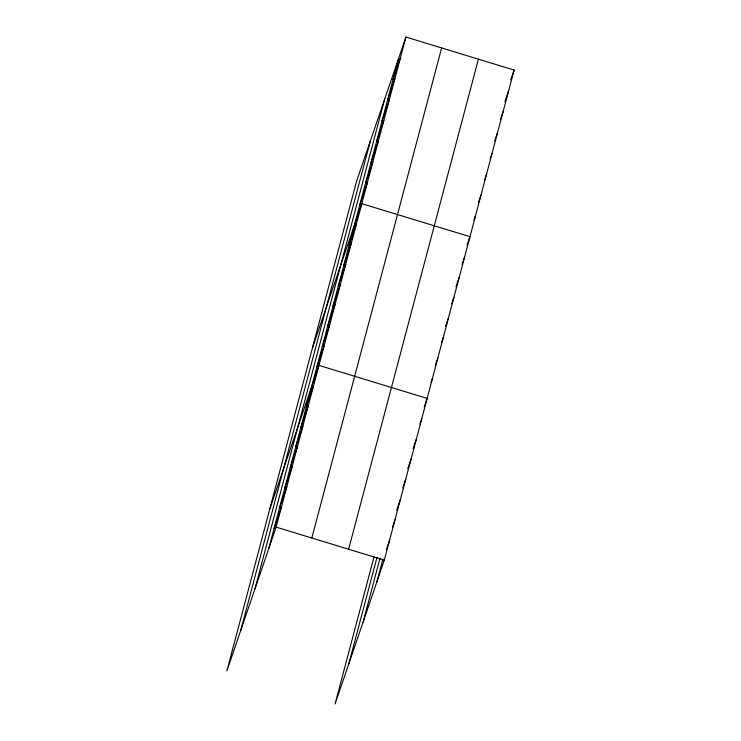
<?xml version="1.0" encoding="UTF-8"?>
<svg xmlns="http://www.w3.org/2000/svg" width="741" height="741" viewBox="0 0 741 741"><rect width="100%" height="100%" fill="white"/><g stroke="black" fill="none" stroke-linecap="round" stroke-linejoin="round"><path stroke-width="1.11" d="M240.695 630.6L370.5 140.54M254.923 589.039L384.727 98.979M268.733 548.701L398.538 58.641M405.929 37.05L356.69 180.878L226.885 670.929L276.124 527.11L405.929 37.05L514.115 70.071L384.31 560.122L335.071 703.95L373.955 557.13M311.822 538.003L441.636 47.943M348.613 549.229L478.417 59.169M348.881 663.612L377.058 557.223M363.109 622.06L380.013 558.223M376.919 581.722L382.838 559.381M393.026 79.472L400.418 57.881M387.506 100.294L394.897 78.703M381.986 121.126L389.377 99.535M376.474 141.957L383.866 120.357M370.954 162.779L378.345 141.188M365.433 183.611L372.834 162.01M359.922 204.433L367.314 182.842M312.554 347.492L361.793 203.673L469.979 236.685L467.025 245.327M349.048 245.475L356.44 223.884M343.694 265.695L351.086 244.104M338.341 285.906L345.732 264.315M332.987 306.126L340.378 284.525M327.633 326.336L335.025 304.746M322.279 346.556L329.671 324.956M316.926 366.767L324.317 345.176M269.715 509.215L318.963 365.387L427.149 398.408L424.185 407.041M306.209 407.198L313.61 385.607M300.855 427.409L308.256 405.818M295.502 447.629L302.893 426.038M290.148 467.84L297.539 446.249M284.794 488.06L292.186 466.46M279.44 508.27L286.832 486.68M274.087 528.49L281.478 506.89M510.79 79.787L514.115 70.071M504.908 101.693L508.604 90.893M500.499 119.282L503.083 111.724M494.608 141.188L497.563 132.546M490.199 158.778L492.052 153.378M484.318 180.684L486.531 174.209M478.427 202.589L481.02 195.031M474.018 220.179L475.5 215.863M462.041 264.463L464.626 256.905M455.947 286.832L459.272 277.115M451.704 303.81L453.918 297.336M445.61 326.188L448.564 317.546M441.358 343.157L443.211 337.766M435.273 365.535L437.857 357.977M431.021 382.513L432.503 378.188M419.943 424.019L421.796 418.619M413.108 448.555L416.442 438.839M407.754 468.766L411.079 459.05M402.771 487.902L405.725 479.27M396.676 510.28L400.372 499.48M392.434 527.259L395.018 519.7M382.273 561.502L383.014 559.344M386.339 549.627L389.664 539.911M276.124 527.11L384.31 560.122"/></g></svg>
